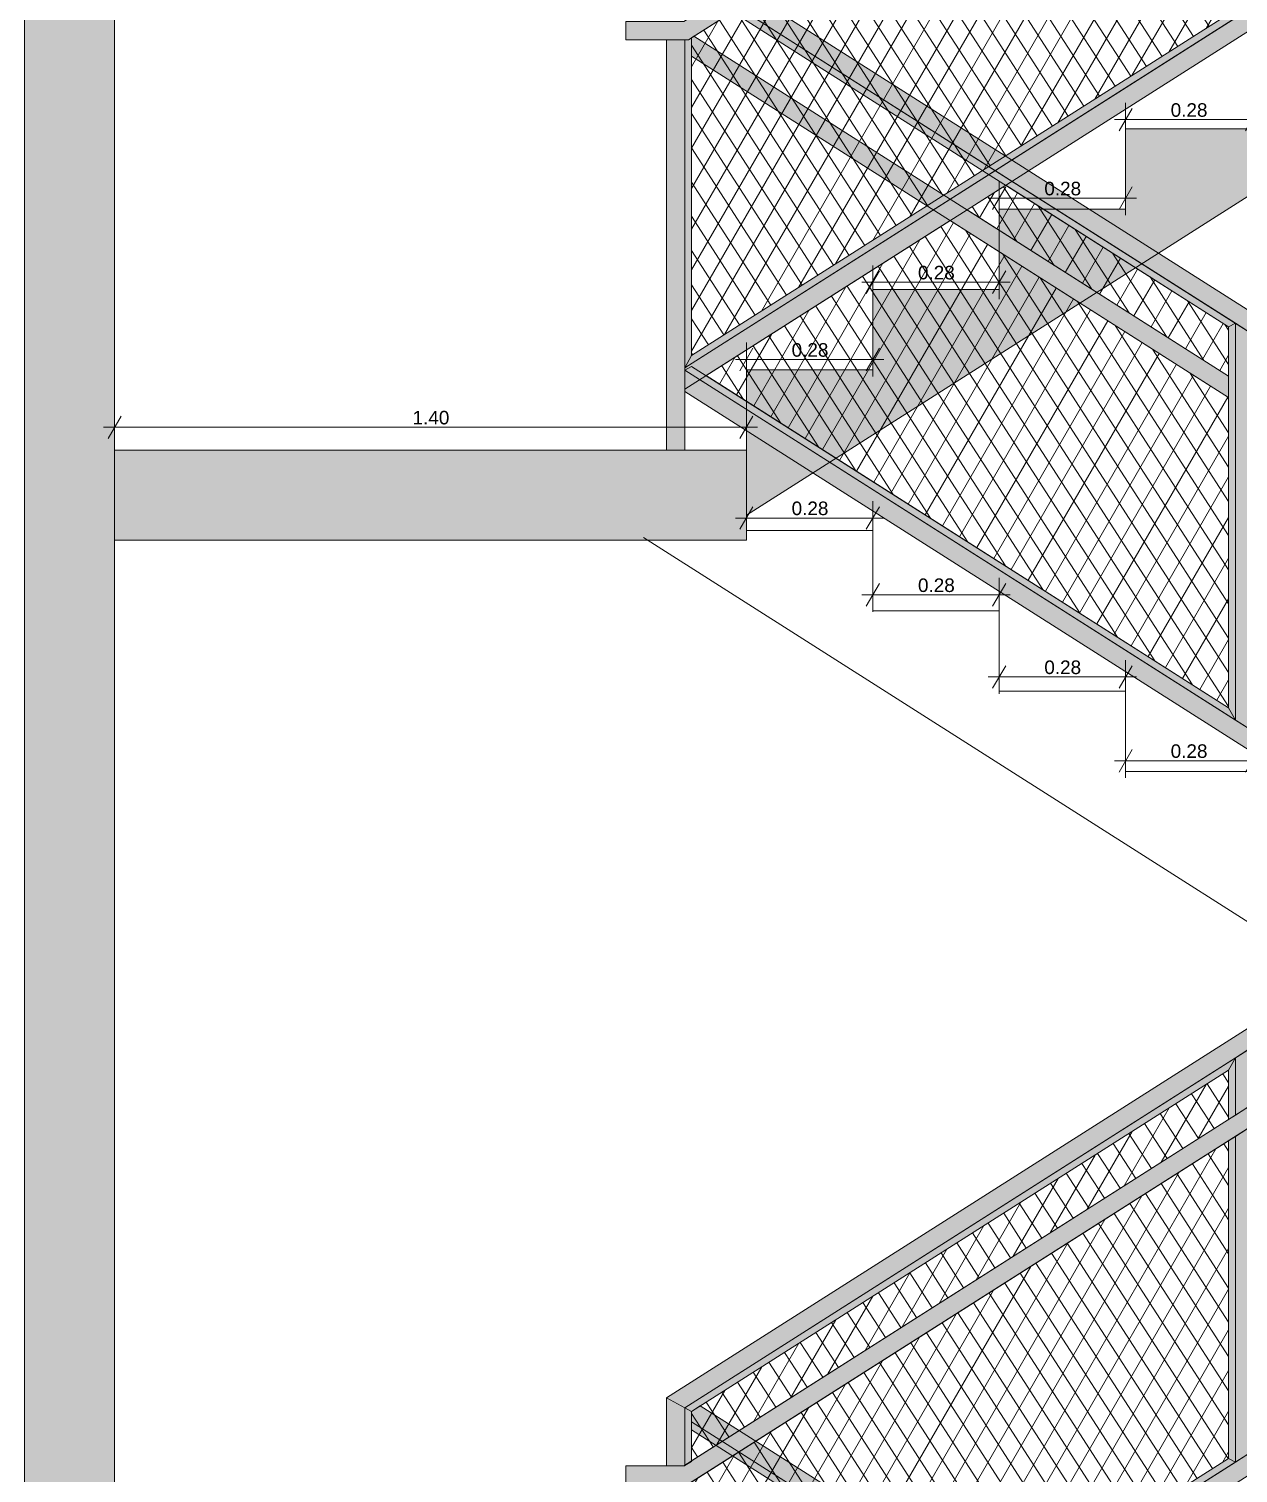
# Model space of a CAD drawing. Header units: millimetres. Extents: x 475616349 to 476941521, y 4620115302 to 4621446928.
# Drawn here: x 476694278 to 476696957, y 4620575602 to 4620578802 of the extents above; entities that cross this region are included whole.
import ezdxf

# ---------------------------------------------------------------- set-up
doc = ezdxf.new("R2010")
doc.units = ezdxf.units.MM
doc.header["$MEASUREMENT"] = 0
for name, color, linetype, lineweight in [('2D Drafting - General_Pen_No__250_Pen_No__7', 7, 'Continuous', 0), ('2D Drafting - General_Pen_No__250_Pen_No__7_Pen_No__250', 7, 'Continuous', 0), ('2D Drafting - General_Pen_No__250_Pen_No__7_Pen_No__7', 7, 'Continuous', 0), ('New_2D Drafting - General_Pen_No__1', 1, 'Continuous', 0), ('New_2D Drafting - General_Pen_No__250_Pen_No__250', 7, 'Continuous', 0), ('New_2D Drafting - General_Pen_No__4', 7, 'Continuous', 0), ('New_Doors_Pen_No__7_Pen_No__7_Pen_No__250', 7, 'Continuous', 0), ('New_Doors_Pen_No__7_Pen_No__7_Pen_No__5', 5, 'Continuous', 0), ('reg_nak_Pen_No__250', 7, 'Continuous', 0), ('zoma_Pen_No__142', 142, 'Continuous', 0)]:
    doc.layers.add(name, color=color, linetype=linetype, lineweight=lineweight)
doc.layers.add('zoma', color=7, linetype='Continuous')
doc.styles.add('GENERATED_STYLE_2', font='arial.ttf')
doc.dimstyles.new('GENERATED_STYLE__7', dxfattribs={"dimtxt": 30.000001, "dimasz": 38, "dimexe": 0.18, "dimexo": 3, "dimgap": 0.09, "dimtad": 1, "dimtih": 1, "dimtoh": 1, "dimlfac": 0.001, "dimzin": 0, "dimdsep": 46, "dimtxsty": 'GENERATED_STYLE_2', "dimblk": 'ARROWHEAD_2', "dimblk1": 'ARROWHEAD_2', "dimblk2": 'ARROWHEAD_2', "dimcen": 0.09, "dimclrd": 142, "dimclre": 142, "dimclrt": 142, "dimadec": 0, "dimazin": 0, "dimtfac": 1, "dimtdec": 4, "dimtmove": 0, "dimatfit": 3, "dimfxl": 1, "dimtolj": 1, "dimtzin": 0, "dimarcsym": 0})
pattern_1 = [(60, (476577134.07, 4620325125.74), (-38.971143, 22.5), []), (122.833095, (476577134.07, 4620325125.74), (36.8060797, 18.75), [])]

# ---------------------------------------------------------------- blocks, each defined once
blk = doc.blocks.new('*D353', base_point=(476577134.1, 4620325125.7))
at = {"layer": 'zoma_Pen_No__142', "color": 142, "linetype": 'Continuous', "lineweight": 0, "transparency": 16777216}
for p, q in [((476696708, 4620577142.8), (476696708, 4620577217.8)), ((476696988, 4620577142.8), (476696988, 4620577217.8)), ((476696722.4, 4620577205.3), (476696693.5, 4620577155.3)), ((476696973.5, 4620577155.3), (476697002.4, 4620577205.3)), ((476696683.5, 4620577180.3), (476696708, 4620577180.3)), ((476696708, 4620577180.3), (476696988, 4620577180.3)), ((476696988, 4620577180.3), (476697012.4, 4620577180.3))]:
    blk.add_line(p, q, dxfattribs=at)
at = {"layer": 'zoma_Pen_No__142', "color": 142, "lineweight": 0, "transparency": 16777216, "insert": (476696808, 4620577186.3), "char_height": 30, "attachment_point": 7, "style": 'GENERATED_STYLE_2'}
blk.add_mtext('\\A1;{\\pql;\\fArial CYR|b0|i0|c204|p34;0.28}', dxfattribs=at)
blk = doc.blocks.new('ARROWHEAD_2')
at = {"color": 0, "linetype": 'Continuous', "lineweight": 0}
for p, q in [((0, 0), (-1, 0)), ((-0.378, -0.655), (0.378, 0.655))]:
    blk.add_line(p, q, dxfattribs=at)
blk = doc.blocks.new('*D354', base_point=(476577134.1, 4620325125.7))
at = {"layer": 'zoma_Pen_No__142', "color": 142, "linetype": 'Continuous', "lineweight": 0, "transparency": 16777216}
for p, q in [((476696442.4, 4620577391), (476696413.5, 4620577341)), ((476696428, 4620577328.5), (476696428, 4620577403.5)), ((476696693.5, 4620577341), (476696722.4, 4620577391)), ((476696708, 4620577328.5), (476696708, 4620577403.5)), ((476696403.5, 4620577366), (476696428, 4620577366)), ((476696428, 4620577366), (476696708, 4620577366)), ((476696708, 4620577366), (476696732.4, 4620577366))]:
    blk.add_line(p, q, dxfattribs=at)
at = {"layer": 'zoma_Pen_No__142', "color": 142, "lineweight": 0, "transparency": 16777216, "insert": (476696528, 4620577372), "char_height": 30, "attachment_point": 7, "style": 'GENERATED_STYLE_2'}
blk.add_mtext('\\A1;{\\pql;\\fArial CYR|b0|i0|c204|p34;0.28}', dxfattribs=at)
blk = doc.blocks.new('*D355', base_point=(476577134.1, 4620325125.7))
at = {"layer": 'zoma_Pen_No__142', "color": 142, "linetype": 'Continuous', "lineweight": 0, "transparency": 16777216}
for p, q in [((476696162.4, 4620577572.8), (476696133.5, 4620577522.8)), ((476696148, 4620577510.3), (476696148, 4620577585.3)), ((476696413.5, 4620577522.8), (476696442.4, 4620577572.8)), ((476696428, 4620577510.3), (476696428, 4620577585.3)), ((476696123.5, 4620577547.8), (476696148, 4620577547.8)), ((476696148, 4620577547.8), (476696428, 4620577547.8)), ((476696428, 4620577547.8), (476696452.4, 4620577547.8))]:
    blk.add_line(p, q, dxfattribs=at)
at = {"layer": 'zoma_Pen_No__142', "color": 142, "lineweight": 0, "transparency": 16777216, "insert": (476696248, 4620577553.8), "char_height": 30, "attachment_point": 7, "style": 'GENERATED_STYLE_2'}
blk.add_mtext('\\A1;{\\pql;\\fArial CYR|b0|i0|c204|p34;0.28}', dxfattribs=at)
blk = doc.blocks.new('*D356', base_point=(476577134.1, 4620325125.7))
at = {"layer": 'zoma_Pen_No__142', "color": 142, "linetype": 'Continuous', "lineweight": 0, "transparency": 16777216}
for p, q in [((476695882.4, 4620577743.2), (476695853.5, 4620577693.2)), ((476695868, 4620577680.7), (476695868, 4620577755.7)), ((476696133.5, 4620577693.2), (476696162.4, 4620577743.2)), ((476696148, 4620577680.7), (476696148, 4620577755.7)), ((476695843.5, 4620577718.2), (476695868, 4620577718.2)), ((476695868, 4620577718.2), (476696148, 4620577718.2)), ((476696148, 4620577718.2), (476696172.4, 4620577718.2))]:
    blk.add_line(p, q, dxfattribs=at)
at = {"layer": 'zoma_Pen_No__142', "color": 142, "lineweight": 0, "transparency": 16777216, "insert": (476695968, 4620577724.2), "char_height": 30, "attachment_point": 7, "style": 'GENERATED_STYLE_2'}
blk.add_mtext('\\A1;{\\pql;\\fArial CYR|b0|i0|c204|p34;0.28}', dxfattribs=at)
blk = doc.blocks.new('*D357', base_point=(476577134.1, 4620325125.7))
at = {"layer": 'zoma_Pen_No__142', "color": 142, "linetype": 'Continuous', "lineweight": 0, "transparency": 16777216}
for p, q in [((476695882.4, 4620578094.2), (476695853.5, 4620578044.2)), ((476695868, 4620578031.7), (476695868, 4620578106.7)), ((476696133.5, 4620578044.2), (476696162.4, 4620578094.2)), ((476696148, 4620578031.7), (476696148, 4620578106.7)), ((476695843.5, 4620578069.2), (476695868, 4620578069.2)), ((476695868, 4620578069.2), (476696148, 4620578069.2)), ((476696148, 4620578069.2), (476696172.4, 4620578069.2))]:
    blk.add_line(p, q, dxfattribs=at)
at = {"layer": 'zoma_Pen_No__142', "color": 142, "lineweight": 0, "transparency": 16777216, "insert": (476695968, 4620578075.2), "char_height": 30, "attachment_point": 7, "style": 'GENERATED_STYLE_2'}
blk.add_mtext('\\A1;{\\pql;\\fArial CYR|b0|i0|c204|p34;0.28}', dxfattribs=at)
blk = doc.blocks.new('*D358', base_point=(476577134.1, 4620325125.7))
at = {"layer": 'zoma_Pen_No__142', "color": 142, "linetype": 'Continuous', "lineweight": 0, "transparency": 16777216}
for p, q in [((476696148, 4620578203), (476696148, 4620578278)), ((476696428, 4620578203), (476696428, 4620578278)), ((476696123.5, 4620578240.5), (476696148, 4620578240.5)), ((476696162.4, 4620578265.5), (476696133.5, 4620578215.5)), ((476696148, 4620578240.5), (476696428, 4620578240.5)), ((476696413.5, 4620578215.5), (476696442.4, 4620578265.5)), ((476696428, 4620578240.5), (476696452.4, 4620578240.5))]:
    blk.add_line(p, q, dxfattribs=at)
at = {"layer": 'zoma_Pen_No__142', "color": 142, "lineweight": 0, "transparency": 16777216, "insert": (476696248, 4620578246.5), "char_height": 30, "attachment_point": 7, "style": 'GENERATED_STYLE_2'}
blk.add_mtext('\\A1;{\\pql;\\fArial CYR|b0|i0|c204|p34;0.28}', dxfattribs=at)
blk = doc.blocks.new('*D359', base_point=(476577134.1, 4620325125.7))
at = {"layer": 'zoma_Pen_No__142', "color": 142, "linetype": 'Continuous', "lineweight": 0, "transparency": 16777216}
for p, q in [((476696428, 4620578389.2), (476696428, 4620578464.2)), ((476696708, 4620578389.2), (476696708, 4620578464.2)), ((476696442.4, 4620578451.7), (476696413.5, 4620578401.7)), ((476696693.5, 4620578401.7), (476696722.4, 4620578451.7)), ((476696403.5, 4620578426.7), (476696428, 4620578426.7)), ((476696428, 4620578426.7), (476696708, 4620578426.7)), ((476696708, 4620578426.7), (476696732.4, 4620578426.7))]:
    blk.add_line(p, q, dxfattribs=at)
at = {"layer": 'zoma_Pen_No__142', "color": 142, "lineweight": 0, "transparency": 16777216, "insert": (476696528, 4620578432.7), "char_height": 30, "attachment_point": 7, "style": 'GENERATED_STYLE_2'}
blk.add_mtext('\\A1;{\\pql;\\fArial CYR|b0|i0|c204|p34;0.28}', dxfattribs=at)
blk = doc.blocks.new('*D360', base_point=(476577134.1, 4620325125.7))
at = {"layer": 'zoma_Pen_No__142', "color": 142, "linetype": 'Continuous', "lineweight": 0, "transparency": 16777216}
for p, q in [((476696722.4, 4620578625.8), (476696693.5, 4620578575.8)), ((476696708, 4620578563.3), (476696708, 4620578638.3)), ((476696973.5, 4620578575.8), (476697002.4, 4620578625.8)), ((476696988, 4620578563.3), (476696988, 4620578638.3)), ((476696683.5, 4620578600.8), (476696708, 4620578600.8)), ((476696708, 4620578600.8), (476696988, 4620578600.8)), ((476696988, 4620578600.8), (476697012.4, 4620578600.8))]:
    blk.add_line(p, q, dxfattribs=at)
at = {"layer": 'zoma_Pen_No__142', "color": 142, "lineweight": 0, "transparency": 16777216, "insert": (476696808, 4620578606.8), "char_height": 30, "attachment_point": 7, "style": 'GENERATED_STYLE_2'}
blk.add_mtext('\\A1;{\\pql;\\fArial CYR|b0|i0|c204|p34;0.28}', dxfattribs=at)
blk = doc.blocks.new('*D367', base_point=(476577134.1, 4620325125.7))
at = {"layer": 'zoma_Pen_No__142', "color": 142, "linetype": 'Continuous', "lineweight": 0, "transparency": 16777216}
for p, q in [((476694467.8, 4620577881.7), (476694467.8, 4620577956.7)), ((476695868, 4620577881.7), (476695868, 4620577956.7)), ((476694482.2, 4620577944.2), (476694453.4, 4620577894.2)), ((476695853.5, 4620577894.2), (476695882.4, 4620577944.2)), ((476694443.3, 4620577919.2), (476694467.8, 4620577919.2)), ((476694467.8, 4620577919.2), (476695868, 4620577919.2)), ((476695868, 4620577919.2), (476695892.4, 4620577919.2))]:
    blk.add_line(p, q, dxfattribs=at)
at = {"layer": 'zoma_Pen_No__142', "color": 142, "lineweight": 0, "transparency": 16777216, "insert": (476695128, 4620577925.2), "char_height": 30, "attachment_point": 7, "style": 'GENERATED_STYLE_2'}
blk.add_mtext('\\A1;{\\pql;\\fArial CYR|b0|i0|c204|p34;1.40}', dxfattribs=at)

msp = doc.modelspace()

# ---------------------------------------------------------------- hatches: boundary and pattern name
at = {"layer": '2D Drafting - General_Pen_No__250_Pen_No__7', "linetype": 'Continuous', "lineweight": 0}
msp.add_hatch(color=7, dxfattribs=at).paths.add_polyline_path([(476695867.755, 4620577868.435), (476694467.534, 4620577868.435), (476694467.536, 4620577668.896), (476695867.749, 4620577668.854)])
at = {"layer": '2D Drafting - General_Pen_No__250_Pen_No__7_Pen_No__7', "linetype": 'Continuous', "lineweight": 0}
msp.add_hatch(color=7, dxfattribs=at).paths.add_polyline_path([(476694267.72, 4620582390.432), (476694267.72, 4620567220.299), (476694467.72, 4620567220.299), (476694467.72, 4620582390.432)])
at = {"layer": 'New_2D Drafting - General_Pen_No__1', "linetype": 'Continuous', "lineweight": 0}
for points in [[(476695600.841, 4620578818.441), (476695600.841, 4620578777.993), (476695739.78, 4620578777.993), (476698264.287, 4620580382.144), (476698342.444, 4620580382.144), (476698342.444, 4620580422.011), (476698252.444, 4620580422.011), (476695728.851, 4620578818.441)], [(476698211.958, 4620579627.179), (476695731.325, 4620578050.907), (476695731.325, 4620578003.515), (476698211.958, 4620579579.786)], [(476695746.274, 4620578915.516), (476698194.888, 4620577359.59), (476698211.958, 4620577370.437), (476698252.432, 4620577370.418), (476695765.469, 4620578950.712), (476695746.274, 4620578938.513)], [(476696951.445, 4620578149.791), (476696936.377, 4620578141.592), (476695746.275, 4620578897.891), (476695746.274, 4620578915.516)], [(476696936.4, 4620578834.416), (476695746.284, 4620578078.185), (476695731.325, 4620578050.907), (476696951.401, 4620578826.181)], [(476695746.277, 4620578741.362), (476696936.374, 4620577985.137), (476696936.375, 4620578032.529), (476695751.497, 4620578785.438), (476695746.277, 4620578782.121)], [(476695731.324, 4620577868.441), (476695731.328, 4620578777.993), (476695690.841, 4620578777.993), (476695690.841, 4620577868.441)], [(476695731.325, 4620578050.907), (476695746.284, 4620578078.185), (476695746.277, 4620578782.121), (476695739.78, 4620578777.993), (476695731.328, 4620578777.993)], [(476696936.377, 4620578141.592), (476696951.377, 4620578149.756), (476696951.359, 4620577270.622), (476696936.359, 4620577297.925)], [(476696951.36, 4620577270.622), (476696951.377, 4620578149.756), (476696991.859, 4620578124.033), (476696991.842, 4620577244.898)], [(476695746.267, 4620578054.142), (476696936.359, 4620577297.925), (476696951.359, 4620577270.622), (476695731.226, 4620578045.933)], [(476695731.325, 4620578045.87), (476695731.325, 4620577998.477), (476698194.06, 4620576433.578), (476698196.976, 4620576435.431), (476698196.975, 4620576479.118)], [(476698211.958, 4620577370.437), (476695690.841, 4620575768.441), (476695731.324, 4620575746.772), (476698211.958, 4620577323.045)], [(476695600.841, 4620575618.441), (476695600.841, 4620575577.993), (476695739.78, 4620575577.993), (476698264.287, 4620577182.144), (476698342.444, 4620577182.144), (476698342.444, 4620577222.011), (476698252.444, 4620577222.011), (476695728.851, 4620575618.441)], [(476696991.867, 4620576421), (476696991.864, 4620576547.759), (476696951.382, 4620576522.035), (476696951.385, 4620576395.277)], [(476696951.349, 4620576522.087), (476695731.324, 4620575746.773), (476695746.274, 4620575738.513), (476696936.383, 4620576494.816)], [(476696951.382, 4620576522.035), (476696936.383, 4620576494.816), (476696936.385, 4620576385.746), (476696951.385, 4620576395.277)], [(476698211.958, 4620576427.179), (476695731.325, 4620574850.907), (476695731.325, 4620574803.515), (476698211.958, 4620576379.786)], [(476696991.868, 4620576373.609), (476696951.386, 4620576347.885), (476696951.401, 4620575626.181), (476696991.882, 4620575651.905)], [(476696951.386, 4620576347.885), (476696936.386, 4620576338.354), (476696936.4, 4620575634.416), (476696951.401, 4620575626.181)], [(476695690.841, 4620575768.441), (476695690.841, 4620575618.441), (476695730.676, 4620575618.441), (476695731.327, 4620575618.812), (476695731.324, 4620575746.772)], [(476695746.274, 4620575738.513), (476695731.325, 4620575746.772), (476695731.327, 4620575618.812), (476695746.276, 4620575627.355)], [(476695746.274, 4620575715.516), (476698194.888, 4620574159.59), (476698211.958, 4620574170.437), (476698252.432, 4620574170.418), (476695765.469, 4620575750.712), (476695746.274, 4620575738.513)], [(476696951.445, 4620574949.791), (476696936.377, 4620574941.592), (476695746.275, 4620575697.891), (476695746.274, 4620575715.516)], [(476696936.4, 4620575634.416), (476695746.284, 4620574878.185), (476695731.325, 4620574850.907), (476696951.401, 4620575626.181)]]:
    msp.add_hatch(color=1, dxfattribs=at).paths.add_polyline_path(points)
h = msp.add_hatch(dxfattribs=at)
h.set_pattern_fill('BATT_INSULATION', color=1, style=0, pattern_type=2)
h.set_pattern_definition(pattern_1)
h.paths.add_polyline_path([(476696936.4, 4620578834.416), (476696936.386, 4620579538.354), (476695746.277, 4620578782.121), (476695746.284, 4620578078.185)])
h = msp.add_hatch(dxfattribs=at)
h.set_pattern_fill('BATT_INSULATION', color=1, style=0, pattern_type=2)
h.set_pattern_definition(pattern_1)
h.paths.add_polyline_path([(476696442.522, 4620578455.432), (476696936.377, 4620578141.592), (476696936.375, 4620578032.529), (476696356.68, 4620578400.885)])
h = msp.add_hatch(dxfattribs=at)
h.set_pattern_fill('BATT_INSULATION', color=1, style=0, pattern_type=2)
h.set_pattern_definition(pattern_1)
h.paths.add_polyline_path([(476696319.389, 4620578377.189), (476696936.374, 4620577985.137), (476696936.359, 4620577297.925), (476695778.633, 4620578033.576)])
h = msp.add_hatch(dxfattribs=at)
h.set_pattern_fill('BATT_INSULATION', color=1, style=0, pattern_type=2)
h.set_pattern_definition(pattern_1)
h.paths.add_polyline_path([(476696936.385, 4620576385.746), (476696936.383, 4620576494.816), (476695746.274, 4620575738.513), (476695746.276, 4620575629.513)])
h = msp.add_hatch(dxfattribs=at)
h.set_pattern_fill('BATT_INSULATION', color=1, style=0, pattern_type=2)
h.set_pattern_definition(pattern_1)
h.paths.add_polyline_path([(476696936.4, 4620575634.416), (476696936.386, 4620576338.354), (476695746.277, 4620575582.121), (476695746.284, 4620574878.185)])
at = {"layer": 'New_2D Drafting - General_Pen_No__250_Pen_No__250', "linetype": 'Continuous', "lineweight": 0}
msp.add_hatch(color=7, dxfattribs=at).paths.add_polyline_path([(476696147.681, 4620578046.441), (476695867.752, 4620578046.441), (476695867.967, 4620577724.813), (476697267.755, 4620578614.359), (476697513.362, 4620578770.439), (476698107.752, 4620579148.166), (476698174.262, 4620579190.432), (476698107.752, 4620579190.432), (476698107.681, 4620579190.432), (476698107.681, 4620579292.439), (476697827.681, 4620579292.439), (476697827.681, 4620579114.439), (476697547.681, 4620579114.439), (476697547.681, 4620578936.44), (476697484.898, 4620578936.44, -0.08199413), (476697460.464, 4620578936.44), (476697267.755, 4620578936.44), (476697267.755, 4620578770.439), (476697267.686, 4620578770.439), (476697267.681, 4620578758.439), (476696987.681, 4620578758.439), (476696987.681, 4620578580.44), (476696707.681, 4620578580.44), (476696707.681, 4620578402.44), (476696427.681, 4620578402.44), (476696427.681, 4620578224.441), (476696147.681, 4620578224.441)])

# ---------------------------------------------------------------- linework, layer by layer
at = {"layer": '2D Drafting - General_Pen_No__250_Pen_No__7', "color": 7, "linetype": 'Continuous', "lineweight": 0, "flags": 128}
msp.add_lwpolyline([(476695867.755, 4620577868.435), (476694467.534, 4620577868.435), (476694467.536, 4620577668.896), (476695867.749, 4620577668.854)], close=True, dxfattribs=at)
at = {"layer": '2D Drafting - General_Pen_No__250_Pen_No__7_Pen_No__250', "color": 7, "linetype": 'Continuous', "lineweight": 0, "flags": 128}
msp.add_lwpolyline([(476694267.72, 4620582390.432), (476694267.72, 4620567220.299), (476694467.72, 4620567220.299), (476694467.72, 4620582390.432)], close=True, dxfattribs=at)
at = {"layer": 'New_2D Drafting - General_Pen_No__250_Pen_No__250', "color": 7, "linetype": 'Continuous', "lineweight": 0, "flags": 128}
msp.add_lwpolyline([(476697267.755, 4620578936.44), (476697267.755, 4620578770.439), (476697267.686, 4620578770.439), (476697267.681, 4620578758.439), (476696987.681, 4620578758.439), (476696987.681, 4620578580.44), (476696707.681, 4620578580.44), (476696707.681, 4620578402.44), (476696427.681, 4620578402.44), (476696427.681, 4620578224.441), (476696147.681, 4620578224.441), (476696147.681, 4620578046.441), (476695867.752, 4620578046.441), (476695867.967, 4620577724.813), (476697267.755, 4620578614.359), (476697513.362, 4620578770.439), (476698107.752, 4620579148.166)], dxfattribs=at)
at = {"layer": 'New_2D Drafting - General_Pen_No__4', "color": 7, "linetype": 'Continuous', "lineweight": 0, "flags": 128}
for points in [[(476695600.841, 4620578818.441), (476695600.841, 4620578777.993), (476695739.78, 4620578777.993), (476698264.287, 4620580382.144), (476698342.444, 4620580382.144), (476698342.444, 4620580422.011), (476698252.444, 4620580422.011), (476695728.851, 4620578818.441)], [(476698211.958, 4620579627.179), (476695731.325, 4620578050.907), (476695731.325, 4620578003.515), (476698211.958, 4620579579.786)], [(476696936.4, 4620578834.416), (476696936.386, 4620579538.354), (476695746.277, 4620578782.121), (476695746.284, 4620578078.185)], [(476695746.274, 4620578915.516), (476698194.888, 4620577359.59), (476698211.958, 4620577370.437), (476698252.432, 4620577370.418), (476695765.469, 4620578950.712), (476695746.274, 4620578938.513)], [(476696951.445, 4620578149.791), (476696936.377, 4620578141.592), (476695746.275, 4620578897.891), (476695746.274, 4620578915.516)], [(476696936.4, 4620578834.416), (476695746.284, 4620578078.185), (476695731.325, 4620578050.907), (476696951.401, 4620578826.181)], [(476695746.277, 4620578741.362), (476696936.374, 4620577985.137), (476696936.375, 4620578032.529), (476695751.497, 4620578785.438), (476695746.277, 4620578782.121)], [(476695731.324, 4620577868.441), (476695731.328, 4620578777.993), (476695690.841, 4620578777.993), (476695690.841, 4620577868.441)], [(476695731.325, 4620578050.907), (476695746.284, 4620578078.185), (476695746.277, 4620578782.121), (476695739.78, 4620578777.993), (476695731.328, 4620578777.993)], [(476696442.522, 4620578455.432), (476696936.377, 4620578141.592), (476696936.375, 4620578032.529), (476696356.68, 4620578400.885)], [(476696319.389, 4620578377.189), (476696936.374, 4620577985.137), (476696936.359, 4620577297.925), (476695778.633, 4620578033.576)], [(476696936.377, 4620578141.592), (476696951.377, 4620578149.756), (476696951.359, 4620577270.622), (476696936.359, 4620577297.925)], [(476696951.36, 4620577270.622), (476696951.377, 4620578149.756), (476696991.859, 4620578124.033), (476696991.842, 4620577244.898)], [(476695746.267, 4620578054.142), (476696936.359, 4620577297.925), (476696951.359, 4620577270.622), (476695731.226, 4620578045.933)], [(476695731.325, 4620578045.87), (476695731.325, 4620577998.477), (476698194.06, 4620576433.578), (476698196.976, 4620576435.431), (476698196.975, 4620576479.118)], [(476698211.958, 4620577370.437), (476695690.841, 4620575768.441), (476695731.324, 4620575746.772), (476698211.958, 4620577323.045)], [(476695600.841, 4620575618.441), (476695600.841, 4620575577.993), (476695739.78, 4620575577.993), (476698264.287, 4620577182.144), (476698342.444, 4620577182.144), (476698342.444, 4620577222.011), (476698252.444, 4620577222.011), (476695728.851, 4620575618.441)], [(476696991.867, 4620576421), (476696991.864, 4620576547.759), (476696951.382, 4620576522.035), (476696951.385, 4620576395.277)], [(476696951.349, 4620576522.087), (476695731.324, 4620575746.773), (476695746.274, 4620575738.513), (476696936.383, 4620576494.816)], [(476696951.382, 4620576522.035), (476696936.383, 4620576494.816), (476696936.385, 4620576385.746), (476696951.385, 4620576395.277)], [(476696936.385, 4620576385.746), (476696936.383, 4620576494.816), (476695746.274, 4620575738.513), (476695746.276, 4620575629.513)], [(476698211.958, 4620576427.179), (476695731.325, 4620574850.907), (476695731.325, 4620574803.515), (476698211.958, 4620576379.786)], [(476696991.868, 4620576373.609), (476696951.386, 4620576347.885), (476696951.401, 4620575626.181), (476696991.882, 4620575651.905)], [(476696936.4, 4620575634.416), (476696936.386, 4620576338.354), (476695746.277, 4620575582.121), (476695746.284, 4620574878.185)], [(476696951.386, 4620576347.885), (476696936.386, 4620576338.354), (476696936.4, 4620575634.416), (476696951.401, 4620575626.181)], [(476695690.841, 4620575768.441), (476695690.841, 4620575618.441), (476695730.676, 4620575618.441), (476695731.327, 4620575618.812), (476695731.324, 4620575746.772)], [(476695746.274, 4620575738.513), (476695731.325, 4620575746.772), (476695731.327, 4620575618.812), (476695746.276, 4620575627.355)], [(476695746.274, 4620575715.516), (476698194.888, 4620574159.59), (476698211.958, 4620574170.437), (476698252.432, 4620574170.418), (476695765.469, 4620575750.712), (476695746.274, 4620575738.513)], [(476696951.445, 4620574949.791), (476696936.377, 4620574941.592), (476695746.275, 4620575697.891), (476695746.274, 4620575715.516)], [(476696936.4, 4620575634.416), (476695746.284, 4620574878.185), (476695731.325, 4620574850.907), (476696951.401, 4620575626.181)]]:
    msp.add_lwpolyline(points, close=True, dxfattribs=at)
at = {"layer": 'New_Doors_Pen_No__7_Pen_No__7_Pen_No__250', "color": 7, "linetype": 'Continuous', "lineweight": 0, "flags": 128}
msp.add_lwpolyline([(476695867.792, 4620577848.441), (476695867.792, 4620577690.439), (476696147.721, 4620577690.439), (476696147.721, 4620577512.439), (476696427.721, 4620577512.439), (476696427.721, 4620577334.44), (476696707.721, 4620577334.44), (476696707.721, 4620577156.44), (476696987.721, 4620577156.44), (476696987.721, 4620576978.44), (476697267.721, 4620576978.44), (476697267.795, 4620576800.44), (476697547.721, 4620576800.44), (476697547.721, 4620576622.441), (476697827.721, 4620576622.441), (476697827.721, 4620576444.441), (476698107.721, 4620576444.441), (476698107.721, 4620576270.439)], dxfattribs=at)
at = {"layer": 'New_Doors_Pen_No__7_Pen_No__7_Pen_No__5', "color": 5, "linetype": 'Continuous', "lineweight": 0, "flags": 128}
msp.add_lwpolyline([(476695867.752, 4620577868.441), (476695867.752, 4620578046.441), (476696147.681, 4620578046.441), (476696147.681, 4620578224.441), (476696427.681, 4620578224.441), (476696427.681, 4620578402.44), (476696707.681, 4620578402.44), (476696707.681, 4620578580.44), (476696987.681, 4620578580.44), (476696987.681, 4620578758.439), (476697267.681, 4620578758.439), (476697267.755, 4620578936.44), (476697547.681, 4620578936.44), (476697547.681, 4620579114.439), (476697827.681, 4620579114.439), (476697827.681, 4620579292.439), (476698107.681, 4620579292.439), (476698107.717, 4620579450.469)], dxfattribs=at)
at = {"layer": 'reg_nak_Pen_No__250', "color": 7, "linetype": 'Continuous', "lineweight": 0, "flags": 128}
msp.add_lwpolyline([(476695639.42, 4620577675.081), (476698113.808, 4620576102.077)], dxfattribs=at)

# ---------------------------------------------------------------- dimensions: what is measured, and where the dimension line sits
at = {"layer": 'zoma', "color": 142, "linetype": 'Continuous', "lineweight": 0}
for base, p1, p2, picture, middle in [((476696987.956, 4620578600.786), (476696707.956, 4620578577.627), (476696987.956, 4620578577.627), '*D360', (476696847.012, 4620578621.786)), ((476696707.956, 4620578426.731), (476696427.956, 4620578408.039), (476696707.956, 4620578408.039), '*D359', (476696567.012, 4620578447.731)), ((476696427.956, 4620578240.505), (476696147.956, 4620578221.257), (476696427.956, 4620578221.257), '*D358', (476696287.012, 4620578261.505)), ((476696147.956, 4620578069.223), (476695867.956, 4620578050.706), (476696147.956, 4620578050.706), '*D357', (476696007.012, 4620578090.223)), ((476695867.956, 4620577919.169), (476694467.789, 4620577868.441), (476695867.956, 4620577868.441), '*D367', (476695166.928, 4620577940.169)), ((476696147.956, 4620577718.193), (476695867.956, 4620577691.868), (476696147.956, 4620577691.868), '*D356', (476696007.012, 4620577739.193)), ((476696427.956, 4620577547.803), (476696147.956, 4620577524.689), (476696427.956, 4620577524.689), '*D355', (476696287.012, 4620577568.803)), ((476696707.956, 4620577365.968), (476696427.956, 4620577334.515), (476696707.956, 4620577334.515), '*D354', (476696567.012, 4620577386.968)), ((476696987.956, 4620577180.319), (476696707.956, 4620577159.108), (476696987.956, 4620577159.108), '*D353', (476696847.012, 4620577201.319))]:
    dim = msp.add_linear_dim(base=base, p1=p1, p2=p2, dimstyle='GENERATED_STYLE__7', dxfattribs=at)
    dim.commit()
    dim.dimension.update_dxf_attribs({"geometry": picture, "text_midpoint": middle, "dimtype": 160})

doc.saveas('drawing.dxf')
